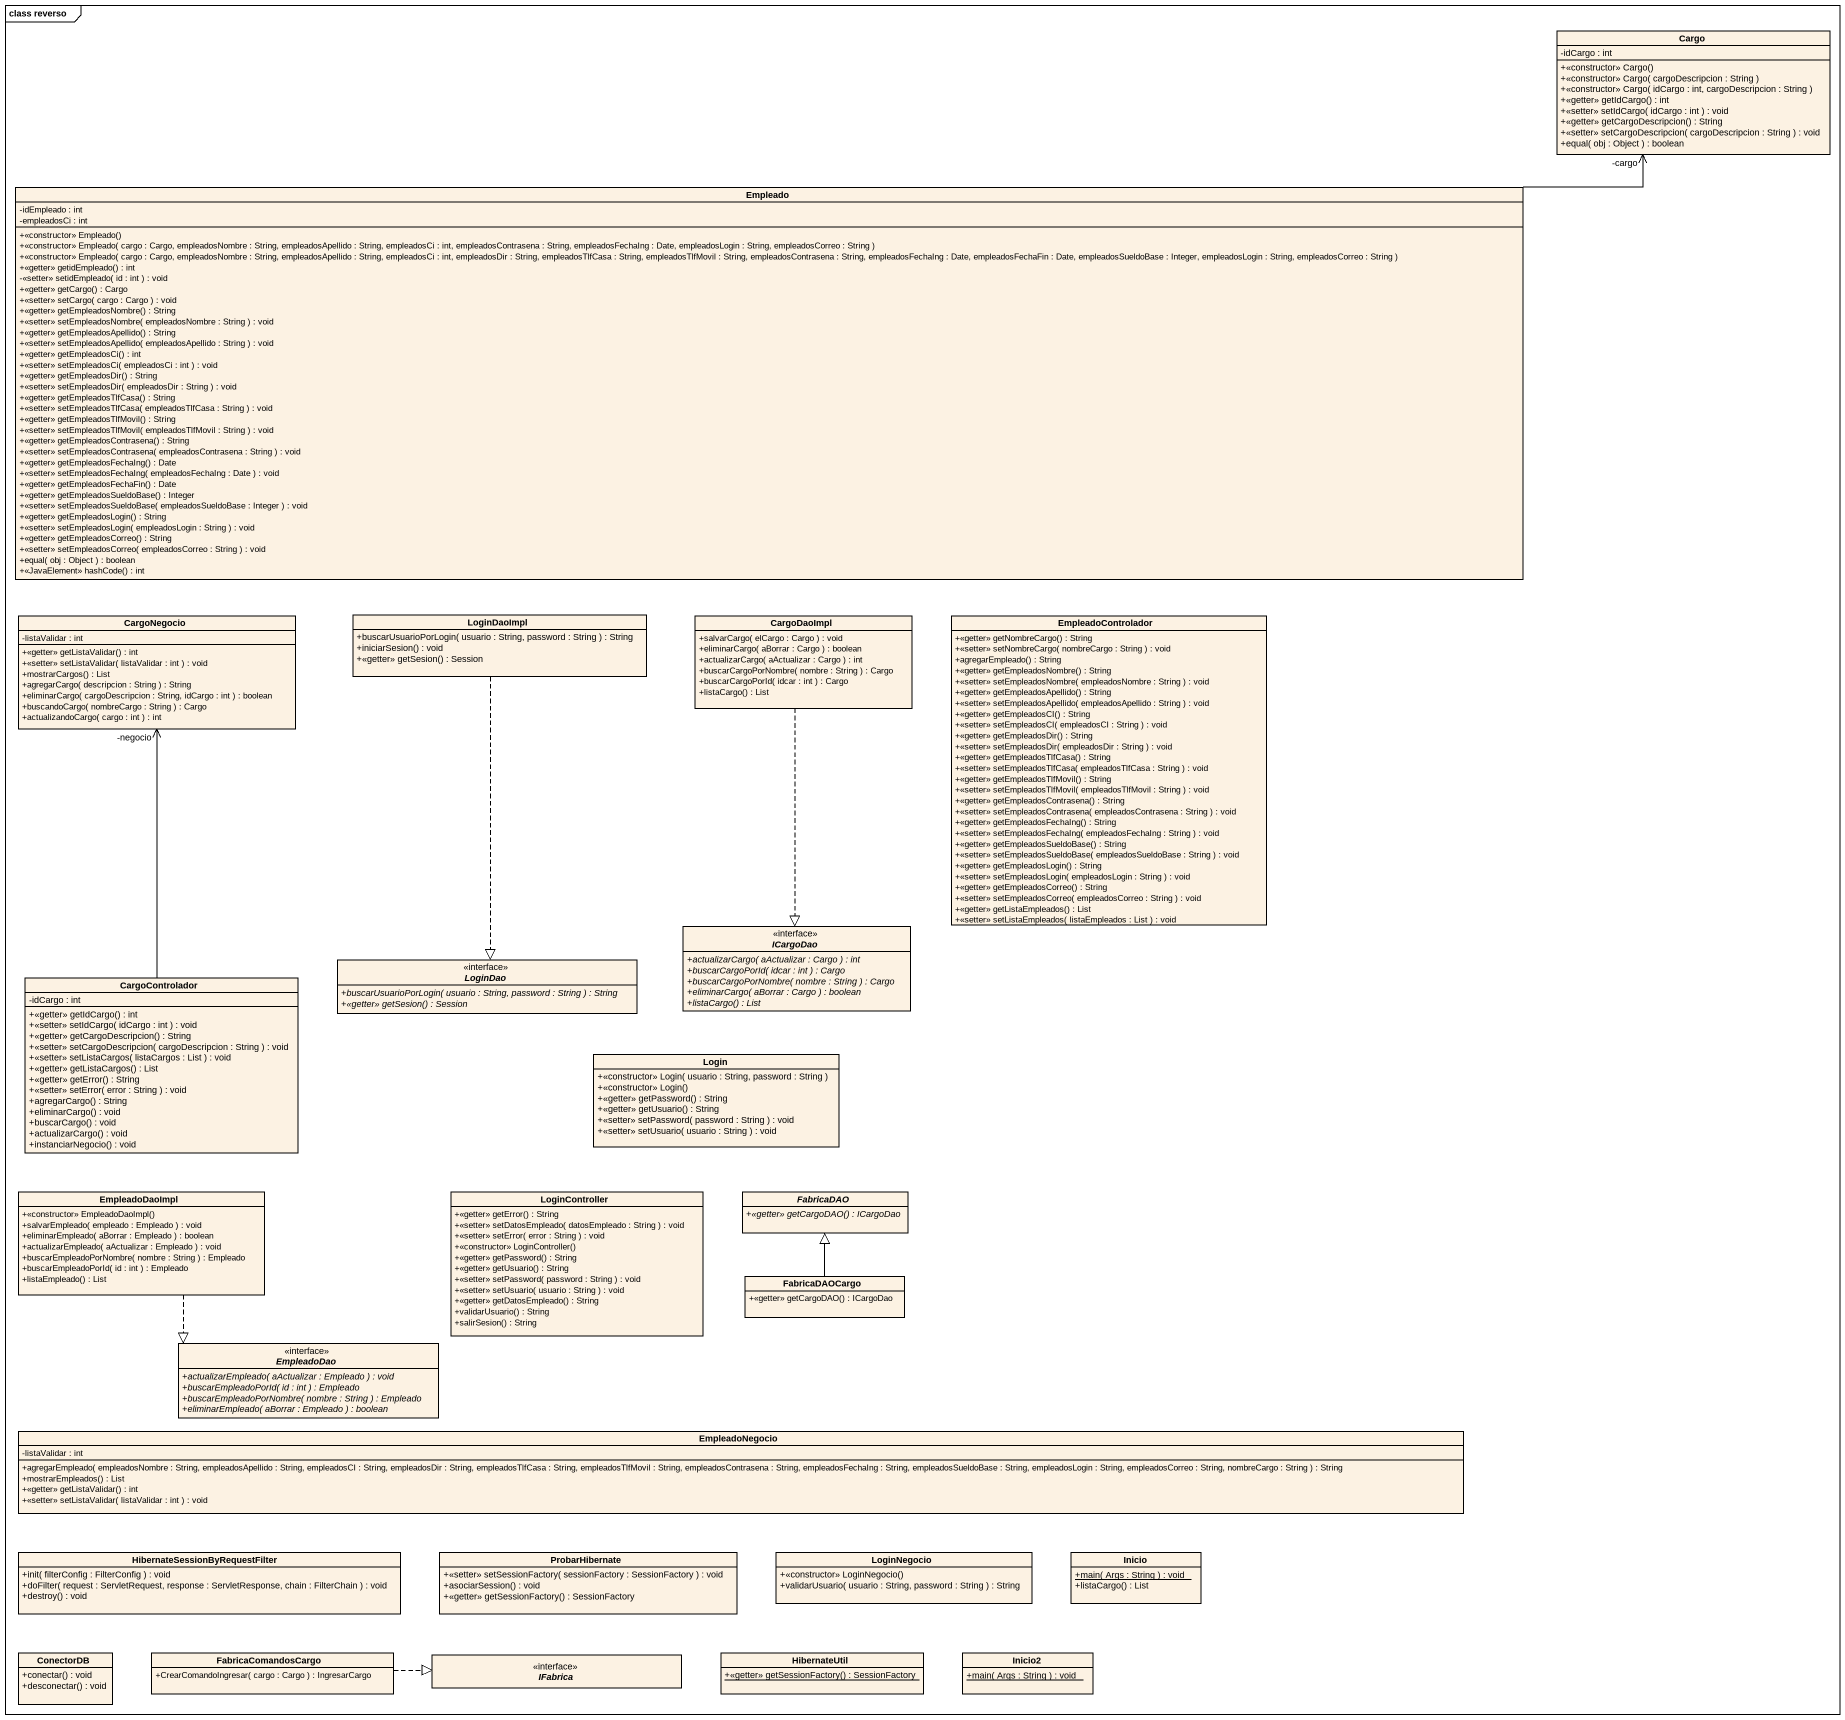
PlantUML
@startuml
mainframe class reverso
hide circle
hide empty members
skinparam classAttributeIconSize 0
class Cargo {
  -idCargo : int
  +<<constructor>> Cargo()
  +<<constructor>> Cargo( cargoDescripcion : String )
  +<<constructor>> Cargo( idCargo : int, cargoDescripcion : String )
  +<<getter>> getIdCargo() : int
  +<<setter>> setIdCargo( idCargo : int ) : void
  +<<getter>> getCargoDescripcion() : String
  +<<setter>> setCargoDescripcion( cargoDescripcion : String ) : void
  +equal( obj : Object ) : boolean
}
class Empleado {
  -idEmpleado : int
  -empleadosCi : int
  +<<constructor>> Empleado()
  +<<constructor>> Empleado( cargo : Cargo, empleadosNombre : String, empleadosApellido : String, empleadosCi : int, empleadosContrasena : String, empleadosFechaIng : Date, empleadosLogin : String, empleadosCorreo : String )
  +<<constructor>> Empleado( cargo : Cargo, empleadosNombre : String, empleadosApellido : String, empleadosCi : int, empleadosDir : String, empleadosTlfCasa : String, empleadosTlfMovil : String, empleadosContrasena : String, empleadosFechaIng : Date, empleadosFechaFin : Date, empleadosSueldoBase : Integer, empleadosLogin : String, empleadosCorreo : String )
  +<<getter>> getidEmpleado() : int
  -<<setter>> setidEmpleado( id : int ) : void
  +<<getter>> getCargo() : Cargo
  +<<setter>> setCargo( cargo : Cargo ) : void
  +<<getter>> getEmpleadosNombre() : String
  +<<setter>> setEmpleadosNombre( empleadosNombre : String ) : void
  +<<getter>> getEmpleadosApellido() : String
  +<<setter>> setEmpleadosApellido( empleadosApellido : String ) : void
  +<<getter>> getEmpleadosCi() : int
  +<<setter>> setEmpleadosCi( empleadosCi : int ) : void
  +<<getter>> getEmpleadosDir() : String
  +<<setter>> setEmpleadosDir( empleadosDir : String ) : void
  +<<getter>> getEmpleadosTlfCasa() : String
  +<<setter>> setEmpleadosTlfCasa( empleadosTlfCasa : String ) : void
  +<<getter>> getEmpleadosTlfMovil() : String
  +<<setter>> setEmpleadosTlfMovil( empleadosTlfMovil : String ) : void
  +<<getter>> getEmpleadosContrasena() : String
  +<<setter>> setEmpleadosContrasena( empleadosContrasena : String ) : void
  +<<getter>> getEmpleadosFechaIng() : Date
  +<<setter>> setEmpleadosFechaIng( empleadosFechaIng : Date ) : void
  +<<getter>> getEmpleadosFechaFin() : Date
  +<<getter>> getEmpleadosSueldoBase() : Integer
  +<<setter>> setEmpleadosSueldoBase( empleadosSueldoBase : Integer ) : void
  +<<getter>> getEmpleadosLogin() : String
  +<<setter>> setEmpleadosLogin( empleadosLogin : String ) : void
  +<<getter>> getEmpleadosCorreo() : String
  +<<setter>> setEmpleadosCorreo( empleadosCorreo : String ) : void
  +equal( obj : Object ) : boolean
  +<<JavaElement>> hashCode() : int
}
class CargoNegocio {
  -listaValidar : int
  +<<getter>> getListaValidar() : int
  +<<setter>> setListaValidar( listaValidar : int ) : void
  +mostrarCargos() : List
  +agregarCargo( descripcion : String ) : String
  +eliminarCargo( cargoDescripcion : String, idCargo : int ) : boolean
  +buscandoCargo( nombreCargo : String ) : Cargo
  +actualizandoCargo( cargo : int ) : int
}
class LoginDaoImpl {
  +buscarUsuarioPorLogin( usuario : String, password : String ) : String
  +iniciarSesion() : void
  +<<getter>> getSesion() : Session
}
class CargoDaoImpl {
  +salvarCargo( elCargo : Cargo ) : void
  +eliminarCargo( aBorrar : Cargo ) : boolean
  +actualizarCargo( aActualizar : Cargo ) : int
  +buscarCargoPorNombre( nombre : String ) : Cargo
  +buscarCargoPorId( idcar : int ) : Cargo
  +listaCargo() : List
}
class EmpleadoControlador {
  +<<getter>> getNombreCargo() : String
  +<<setter>> setNombreCargo( nombreCargo : String ) : void
  +agregarEmpleado() : String
  +<<getter>> getEmpleadosNombre() : String
  +<<setter>> setEmpleadosNombre( empleadosNombre : String ) : void
  +<<getter>> getEmpleadosApellido() : String
  +<<setter>> setEmpleadosApellido( empleadosApellido : String ) : void
  +<<getter>> getEmpleadosCI() : String
  +<<setter>> setEmpleadosCI( empleadosCI : String ) : void
  +<<getter>> getEmpleadosDir() : String
  +<<setter>> setEmpleadosDir( empleadosDir : String ) : void
  +<<getter>> getEmpleadosTlfCasa() : String
  +<<setter>> setEmpleadosTlfCasa( empleadosTlfCasa : String ) : void
  +<<getter>> getEmpleadosTlfMovil() : String
  +<<setter>> setEmpleadosTlfMovil( empleadosTlfMovil : String ) : void
  +<<getter>> getEmpleadosContrasena() : String
  +<<setter>> setEmpleadosContrasena( empleadosContrasena : String ) : void
  +<<getter>> getEmpleadosFechaIng() : String
  +<<setter>> setEmpleadosFechaIng( empleadosFechaIng : String ) : void
  +<<getter>> getEmpleadosSueldoBase() : String
  +<<setter>> setEmpleadosSueldoBase( empleadosSueldoBase : String ) : void
  +<<getter>> getEmpleadosLogin() : String
  +<<setter>> setEmpleadosLogin( empleadosLogin : String ) : void
  +<<getter>> getEmpleadosCorreo() : String
  +<<setter>> setEmpleadosCorreo( empleadosCorreo : String ) : void
  +<<getter>> getListaEmpleados() : List
  +<<setter>> setListaEmpleados( listaEmpleados : List ) : void
}
interface LoginDao {
  {abstract} +buscarUsuarioPorLogin( usuario : String, password : String ) : String
  {abstract} +<<getter>> getSesion() : Session
}
interface ICargoDao {
  {abstract} +actualizarCargo( aActualizar : Cargo ) : int
  {abstract} +buscarCargoPorId( idcar : int ) : Cargo
  {abstract} +buscarCargoPorNombre( nombre : String ) : Cargo
  {abstract} +eliminarCargo( aBorrar : Cargo ) : boolean
  {abstract} +listaCargo() : List
}
class CargoControlador {
  -idCargo : int
  +<<getter>> getIdCargo() : int
  +<<setter>> setIdCargo( idCargo : int ) : void
  +<<getter>> getCargoDescripcion() : String
  +<<setter>> setCargoDescripcion( cargoDescripcion : String ) : void
  +<<setter>> setListaCargos( listaCargos : List ) : void
  +<<getter>> getListaCargos() : List
  +<<getter>> getError() : String
  +<<setter>> setError( error : String ) : void
  +agregarCargo() : String
  +eliminarCargo() : void
  +buscarCargo() : void
  +actualizarCargo() : void
  +instanciarNegocio() : void
}
class Login {
  +<<constructor>> Login( usuario : String, password : String )
  +<<constructor>> Login()
  +<<getter>> getPassword() : String
  +<<getter>> getUsuario() : String
  +<<setter>> setPassword( password : String ) : void
  +<<setter>> setUsuario( usuario : String ) : void
}
class EmpleadoDaoImpl {
  +<<constructor>> EmpleadoDaoImpl()
  +salvarEmpleado( empleado : Empleado ) : void
  +eliminarEmpleado( aBorrar : Empleado ) : boolean
  +actualizarEmpleado( aActualizar : Empleado ) : void
  +buscarEmpleadoPorNombre( nombre : String ) : Empleado
  +buscarEmpleadoPorId( id : int ) : Empleado
  +listaEmpleado() : List
}
class LoginController {
  +<<getter>> getError() : String
  +<<setter>> setDatosEmpleado( datosEmpleado : String ) : void
  +<<setter>> setError( error : String ) : void
  +<<constructor>> LoginController()
  +<<getter>> getPassword() : String
  +<<getter>> getUsuario() : String
  +<<setter>> setPassword( password : String ) : void
  +<<setter>> setUsuario( usuario : String ) : void
  +<<getter>> getDatosEmpleado() : String
  +validarUsuario() : String
  +salirSesion() : String
}
abstract class FabricaDAO {
  {abstract} +<<getter>> getCargoDAO() : ICargoDao
}
class FabricaDAOCargo {
  +<<getter>> getCargoDAO() : ICargoDao
}
interface EmpleadoDao {
  {abstract} +actualizarEmpleado( aActualizar : Empleado ) : void
  {abstract} +buscarEmpleadoPorId( id : int ) : Empleado
  {abstract} +buscarEmpleadoPorNombre( nombre : String ) : Empleado
  {abstract} +eliminarEmpleado( aBorrar : Empleado ) : boolean
}
class EmpleadoNegocio {
  -listaValidar : int
  +agregarEmpleado( empleadosNombre : String, empleadosApellido : String, empleadosCI : String, empleadosDir : String, empleadosTlfCasa : String, empleadosTlfMovil : String, empleadosContrasena : String, empleadosFechaIng : String, empleadosSueldoBase : String, empleadosLogin : String, empleadosCorreo : String, nombreCargo : String ) : String
  +mostrarEmpleados() : List
  +<<getter>> getListaValidar() : int
  +<<setter>> setListaValidar( listaValidar : int ) : void
}
class "HibernateSessionByRequestFilter" as HibernateSessionByRequestFil {
  +init( filterConfig : FilterConfig ) : void
  +doFilter( request : ServletRequest, response : ServletResponse, chain : FilterChain ) : void
  +destroy() : void
}
class ProbarHibernate {
  +<<setter>> setSessionFactory( sessionFactory : SessionFactory ) : void
  +asociarSession() : void
  +<<getter>> getSessionFactory() : SessionFactory
}
class LoginNegocio {
  +<<constructor>> LoginNegocio()
  +validarUsuario( usuario : String, password : String ) : String
}
class Inicio {
  {static} +main( Args : String ) : void
  +listaCargo() : List
}
class ConectorDB {
  +conectar() : void
  +desconectar() : void
}
class FabricaComandosCargo {
  +CrearComandoIngresar( cargo : Cargo ) : IngresarCargo
}
interface IFabrica
class HibernateUtil {
  {static} +<<getter>> getSessionFactory() : SessionFactory
}
class Inicio2 {
  {static} +main( Args : String ) : void
}
Cargo "-cargo" <-left- Empleado
CargoNegocio "-negocio" <-- CargoControlador
LoginDaoImpl ..|> LoginDao
CargoDaoImpl ..|> ICargoDao
EmpleadoDaoImpl ..|> EmpleadoDao
FabricaDAOCargo -up-|> FabricaDAO
FabricaComandosCargo .right.|> IFabrica
@enduml
